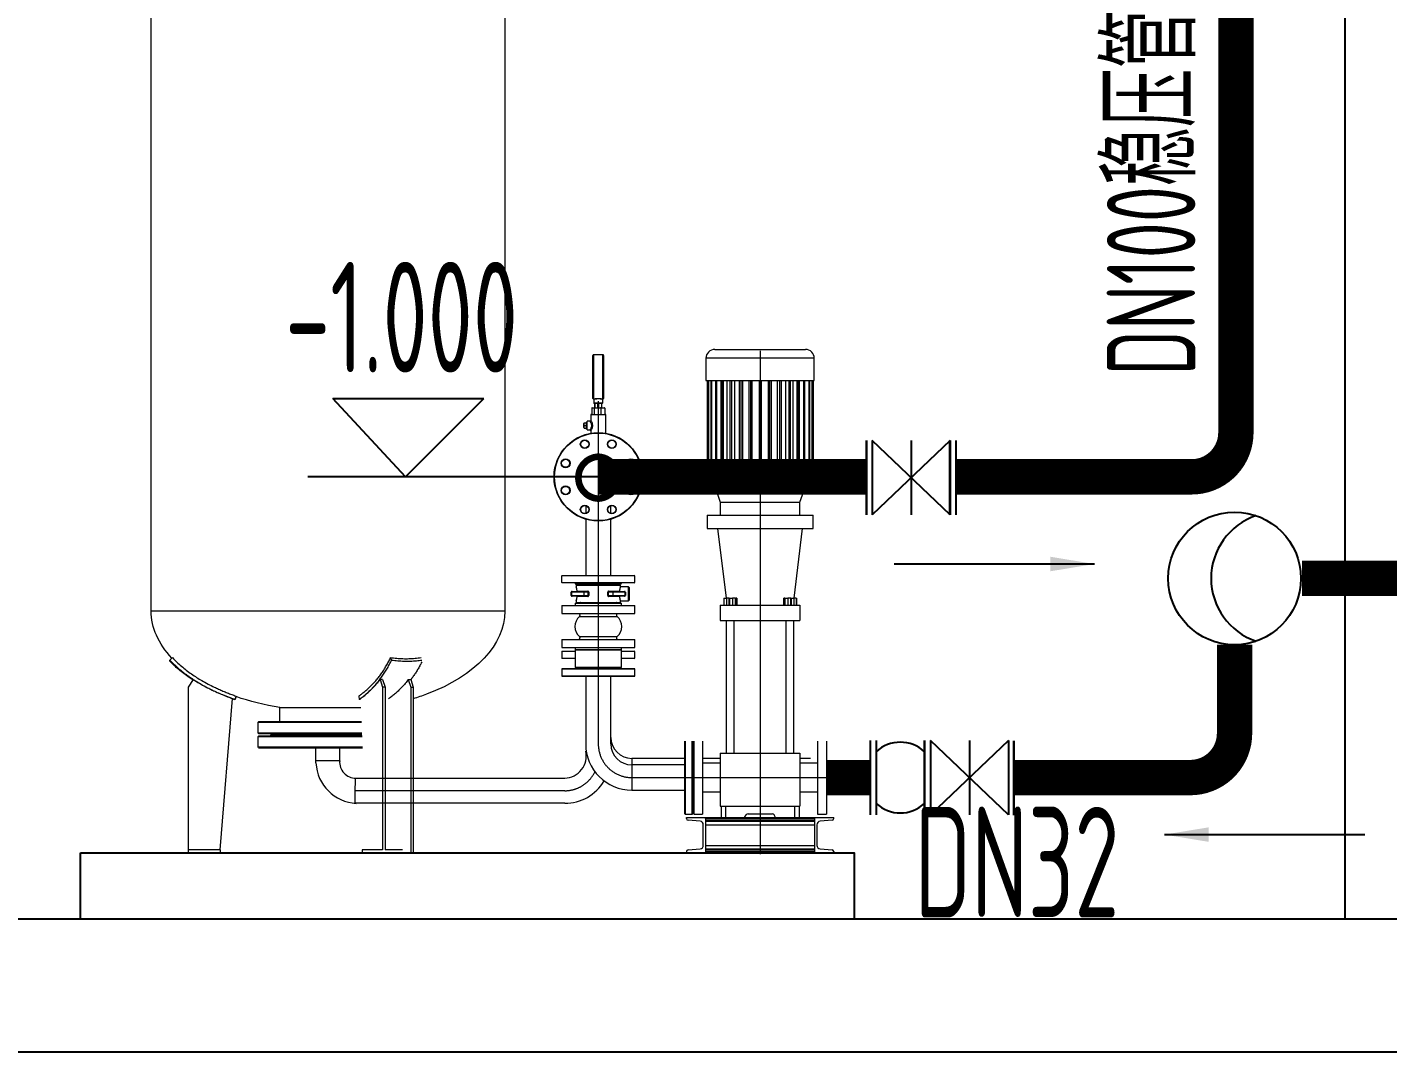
# Model space of a CAD drawing. Extents: x 84552 to 1115094, y -331058 to 102248.
# Drawn here: x 223346 to 226423, y 60141 to 62457 of the extents above; entities that cross this region are included whole.
import ezdxf

# ---------------------------------------------------------------- set-up
doc = ezdxf.new("R2010")
doc.units = 0
doc.header["$LTSCALE"] = 1000
doc.header["$MEASUREMENT"] = 0
doc.linetypes.add('AM_ISO08W050', pattern=[18, 12, -1.5, 3, -1.5])
for name, color, linetype, lineweight in [('AM_7', 4, 'AM_ISO08W050', 18), ('泡沫系统', 4, 'Continuous', 80), ('给水管', 3, 'Continuous', 100)]:
    doc.layers.add(name, color=color, linetype=linetype, lineweight=lineweight)
doc.layers.add('测绘处中心区路网', color=7, linetype='Continuous')
doc.layers.add('消防喷淋', color=1, linetype='Continuous')
doc.styles.add('AHD', font='sceie.shx', dxfattribs={"width": 0.7, "bigfont": 'sceic.shx'})
doc.styles.add('sceie', font='sceie.shx', dxfattribs={"width": 0.7, "bigfont": 'sceic.shx'})
doc.styles.get("Standard").update_dxf_attribs({"font": 'gbenor.shx', "bigfont": 'gbcbig.shx'})
doc.dimstyles.get("Standard").update_dxf_attribs({"dimscale": 100, "dimtxt": 3.5, "dimasz": 1, "dimexe": 2.5, "dimexo": 3, "dimgap": 1.5, "dimtad": 1, "dimdec": 0, "dimzin": 0, "dimdsep": 46, "dimtxsty": 'Standard', "dimblk": 'ARCHTICK', "dimcen": 0.09, "dimadec": 0, "dimazin": 0, "dimtfac": 1, "dimtdec": 0, "dimtix": 1, "dimtmove": 2, "dimatfit": 3, "dimfxl": 0, "dimtolj": 1, "dimtzin": 0, "dimarcsym": 0})

# ---------------------------------------------------------------- blocks, each defined once
blk = doc.blocks.new('_ArchTick')
at = {"color": 0, "linetype": 'ByBlock', "const_width": 0.4}
blk.add_lwpolyline([(-0.5, -0.5), (0.5, 0.5)], dxfattribs=at)

msp = doc.modelspace()

# ---------------------------------------------------------------- linework, layer by layer
for p, q in [((226326.8, 60440.6), (226326.8, 66090.6)), ((224642.5, 61440.6), (223980.9, 61440.6)), ((226526.8, 60440.6), (218926.8, 60440.6))]:
    msp.add_line(p, q)
at = {"color": 7, "linetype": 'Continuous', "lineweight": 15}
for p, q in [((223626.8, 61137), (223626.8, 62531)), ((224426.8, 62531), (224426.8, 61137)), ((224901.4, 61728.6), (225106.4, 61728.6)), ((224625.9, 61666.6), (224625.9, 61715.1)), ((224648.4, 61716.6), (224627.4, 61716.6)), ((224649.9, 61715.1), (224649.9, 61666.6)), ((224881.4, 61708.6), (224881.4, 61658.6)), ((225126.4, 61658.6), (225126.4, 61708.6)), ((224625.9, 61618.1), (224625.9, 61666.6)), ((224649.9, 61666.6), (224649.9, 61618.1)), ((224881.4, 61658.6), (225126.4, 61658.6)), ((224884.2, 61658.6), (224884.2, 61418.6)), ((224886.1, 61658.6), (224886.1, 61418.6)), ((224886.9, 61658.6), (224886.9, 61418.6)), ((224892.5, 61658.6), (224892.5, 61418.6)), ((224894, 61658.6), (224894, 61418.6)), ((224903.2, 61658.6), (224903.2, 61418.6)), ((224905.5, 61658.6), (224905.5, 61418.6)), ((224915.2, 61658.6), (224915.2, 61418.6)), ((224917.8, 61658.6), (224917.8, 61418.6)), ((224920.6, 61658.6), (224920.6, 61418.6)), ((224928.9, 61658.6), (224928.9, 61418.6)), ((224935.7, 61658.6), (224935.7, 61418.6)), ((224939, 61658.6), (224939, 61418.6)), ((224945.6, 61658.6), (224945.6, 61418.6)), ((224956.2, 61658.6), (224956.2, 61418.6)), ((224959.9, 61658.6), (224959.9, 61418.6)), ((224964.4, 61658.6), (224964.4, 61418.6)), ((224978.6, 61658.6), (224978.6, 61418.6)), ((224982.5, 61658.6), (224982.5, 61418.6)), ((224984.8, 61658.6), (224984.8, 61418.6)), ((225001.9, 61658.6), (225001.9, 61418.6)), ((225005.9, 61658.6), (225005.9, 61418.6)), ((225023, 61418.6), (225023, 61658.6)), ((225025.3, 61658.6), (225025.3, 61418.6)), ((225029.2, 61658.6), (225029.2, 61418.6)), ((225043.4, 61418.6), (225043.4, 61658.6)), ((225047.9, 61658.6), (225047.9, 61418.6)), ((225051.5, 61658.6), (225051.5, 61418.6)), ((225062.2, 61418.6), (225062.2, 61658.6)), ((225068.7, 61658.6), (225068.7, 61418.6)), ((225072.1, 61658.6), (225072.1, 61418.6)), ((225078.8, 61418.6), (225078.8, 61658.6)), ((225087.1, 61658.6), (225087.1, 61418.6)), ((225090, 61658.6), (225090, 61418.6)), ((225092.6, 61418.6), (225092.6, 61658.6)), ((225102.3, 61658.6), (225102.3, 61418.6)), ((225104.5, 61658.6), (225104.5, 61418.6)), ((225113.7, 61658.6), (225113.7, 61418.6)), ((225115.3, 61658.6), (225115.3, 61418.6)), ((225120.9, 61658.6), (225120.9, 61418.6)), ((225121.7, 61658.6), (225121.7, 61418.6)), ((225123.6, 61658.6), (225123.6, 61418.6)), ((224627.9, 61615.6), (224627.9, 61607.6)), ((224646.9, 61606.6), (224628.9, 61606.6)), ((224629.6, 61606.6), (224629.6, 61596.6)), ((224629.9, 61606.6), (224629.9, 61596.6)), ((224637.2, 61596.6), (224637.2, 61606.6)), ((224638.6, 61606.6), (224638.6, 61596.6)), ((224645.8, 61596.6), (224645.8, 61606.6)), ((224646.1, 61596.6), (224646.1, 61606.6)), ((224647.9, 61607.6), (224647.9, 61615.6)), ((224620.9, 61580.6), (224620.9, 61568.5)), ((224621.9, 61581.6), (224653.9, 61581.6)), ((224628.6, 61595.6), (224623, 61595.6)), ((224623, 61595.6), (224623, 61581.6)), ((224624.2, 61596.6), (224629.3, 61596.6)), ((224628.6, 61595.6), (224628.6, 61581.6)), ((224643.5, 61595.6), (224628.6, 61595.6)), ((224629.3, 61596.6), (224643, 61596.6)), ((224643, 61596.6), (224651.6, 61596.6)), ((224643.5, 61595.6), (224643.5, 61581.6)), ((224652.7, 61595.6), (224643.5, 61595.6)), ((224652.7, 61595.6), (224652.7, 61581.6)), ((224654.9, 61539.1), (224654.9, 61580.6)), ((224605.3, 61552.1), (224605.3, 61561.1)), ((224605.9, 61561.1), (224605.3, 61561.1)), ((224605.3, 61552.1), (224605.9, 61552.1)), ((224605.9, 61556.6), (224605.9, 61562.6)), ((224605.9, 61562.6), (224610.9, 61562.6)), ((224605.9, 61550.6), (224605.9, 61556.6)), ((224605.9, 61556.6), (224610.9, 61556.6)), ((224605.9, 61550.6), (224610.9, 61550.6)), ((224612.9, 61564.6), (224610.9, 61564.6)), ((224610.9, 61548.6), (224610.9, 61564.6)), ((224610.9, 61548.6), (224612.9, 61548.6)), ((224618.9, 61566.6), (224612.9, 61566.6)), ((224612.9, 61556.6), (224612.9, 61566.6)), ((224612.9, 61546.6), (224612.9, 61556.6)), ((224612.9, 61546.6), (224618.9, 61546.6)), ((224620.9, 61544.7), (224620.9, 61539.1)), ((224884.2, 61418.6), (224886.1, 61418.6)), ((224886.1, 61418.6), (224886.9, 61418.6)), ((224886.9, 61418.6), (224892.5, 61418.6)), ((224892.5, 61418.6), (224894, 61418.6)), ((224894, 61418.6), (224903.2, 61418.6)), ((224901.1, 61418.6), (224913.9, 61383.6)), ((224903.2, 61418.6), (224905.5, 61418.6)), ((224905.5, 61418.6), (224915.2, 61418.6)), ((224915.2, 61418.6), (224917.8, 61418.6)), ((224917.8, 61418.6), (224920.6, 61418.6)), ((224920.6, 61418.6), (224928.9, 61418.6)), ((224928.9, 61418.6), (224935.7, 61418.6)), ((224935.7, 61418.6), (224939, 61418.6)), ((224939, 61418.6), (224945.6, 61418.6)), ((224945.6, 61418.6), (224956.2, 61418.6)), ((224956.2, 61418.6), (224959.9, 61418.6)), ((224959.9, 61418.6), (224964.4, 61418.6)), ((224964.4, 61418.6), (224978.6, 61418.6)), ((224978.6, 61418.6), (224982.5, 61418.6)), ((224982.5, 61418.6), (224984.8, 61418.6)), ((224984.8, 61418.6), (225001.9, 61418.6)), ((225001.9, 61418.6), (225005.9, 61418.6)), ((225005.9, 61418.6), (225023, 61418.6)), ((225023, 61418.6), (225025.3, 61418.6)), ((225025.3, 61418.6), (225029.2, 61418.6)), ((225029.2, 61418.6), (225043.4, 61418.6)), ((225043.4, 61418.6), (225047.9, 61418.6)), ((225047.9, 61418.6), (225051.5, 61418.6)), ((225051.5, 61418.6), (225062.2, 61418.6)), ((225062.2, 61418.6), (225068.7, 61418.6)), ((225068.7, 61418.6), (225072.1, 61418.6)), ((225072.1, 61418.6), (225078.8, 61418.6)), ((225078.8, 61418.6), (225087.1, 61418.6)), ((225087.1, 61418.6), (225090, 61418.6)), ((225090, 61418.6), (225092.6, 61418.6)), ((225092.6, 61418.6), (225102.3, 61418.6)), ((225093.9, 61383.6), (225106.6, 61418.6)), ((225102.3, 61418.6), (225104.5, 61418.6)), ((225104.5, 61418.6), (225113.7, 61418.6)), ((225113.7, 61418.6), (225115.3, 61418.6)), ((225115.3, 61418.6), (225120.9, 61418.6)), ((225120.9, 61418.6), (225121.7, 61418.6)), ((225121.7, 61418.6), (225123.6, 61418.6)), ((224913.9, 61383.6), (224913.9, 61353.6)), ((224913.9, 61383.6), (225093.9, 61383.6)), ((225093.9, 61353.6), (225093.9, 61383.6)), ((224609.4, 61375.4), (224609.4, 61357.9)), ((224666.4, 61357.9), (224666.4, 61375.4)), ((224883.9, 61353.6), (224883.9, 61323.6)), ((224883.9, 61353.6), (225123.9, 61353.6)), ((225123.9, 61323.6), (225123.9, 61353.6)), ((224609.4, 61344.7), (224609.4, 61217.6)), ((224666.4, 61217.6), (224666.4, 61344.7)), ((224883.9, 61323.6), (225123.9, 61323.6)), ((224907.6, 61323.6), (224926.9, 61166.6)), ((225080.9, 61166.6), (225100.1, 61323.6)), ((224555.4, 61216.6), (224556.4, 61217.6)), ((224637.9, 61216.6), (224555.4, 61216.6)), ((224555.4, 61201.6), (224555.4, 61216.6)), ((224555.4, 61201.6), (224637.9, 61201.6)), ((224556.4, 61200.6), (224555.4, 61201.6)), ((224556.4, 61217.6), (224637.9, 61217.6)), ((224637.9, 61200.6), (224556.4, 61200.6)), ((224584.9, 61200.6), (224585.9, 61199.6)), ((224585.9, 61199.6), (224585.9, 61198.6)), ((224637.9, 61199.6), (224585.9, 61199.6)), ((224637.9, 61217.6), (224719.4, 61217.6)), ((224720.4, 61216.6), (224637.9, 61216.6)), ((224637.9, 61201.6), (224720.4, 61201.6)), ((224719.4, 61200.6), (224637.9, 61200.6)), ((224689.9, 61199.6), (224637.9, 61199.6)), ((224689.9, 61199.6), (224690.9, 61200.6)), ((224689.9, 61198.6), (224689.9, 61199.6)), ((224720.4, 61216.6), (224719.4, 61217.6)), ((224719.4, 61200.6), (224720.4, 61201.6)), ((224720.4, 61201.6), (224720.4, 61216.6)), ((224576.7, 61172.3), (224576.7, 61179.9)), ((224605, 61180.1), (224577.7, 61180.1)), ((224577.7, 61180.1), (224577.7, 61172.1)), ((224577.7, 61172.1), (224605, 61172.1)), ((224578.7, 61181.7), (224578.7, 61181.1)), ((224578.7, 61181.7), (224590.1, 61181.7)), ((224578.7, 61181.1), (224604.3, 61181.1)), ((224604.3, 61171.1), (224578.7, 61171.1)), ((224578.7, 61171.1), (224578.7, 61170.5)), ((224590.1, 61170.5), (224578.7, 61170.5)), ((224585.9, 61198.6), (224586.9, 61197.6)), ((224585.9, 61198.6), (224637.9, 61198.6)), ((224637.9, 61197.6), (224586.9, 61197.6)), ((224587.9, 61194.6), (224587.9, 61192.1)), ((224588.9, 61195.6), (224686.9, 61195.6)), ((224590.1, 61182.1), (224614.5, 61182.1)), ((224590.1, 61181.7), (224590.1, 61182.1)), ((224590.1, 61170.1), (224590.1, 61170.5)), ((224614.5, 61170.1), (224590.1, 61170.1)), ((224597.9, 61197.6), (224597.9, 61196.6)), ((224604.3, 61181.1), (224614, 61181.1)), ((224614, 61171.1), (224604.3, 61171.1)), ((224605, 61180.1), (224605, 61172.1)), ((224615.2, 61180.1), (224605, 61180.1)), ((224605, 61172.1), (224615.2, 61172.1)), ((224615.2, 61172.1), (224615.2, 61180.1)), ((224616.3, 61180.1), (224615.2, 61180.1)), ((224615.2, 61172.1), (224616.3, 61172.1)), ((224616.3, 61180.1), (224616.3, 61172.1)), ((224637.9, 61198.6), (224689.9, 61198.6)), ((224688.9, 61197.6), (224637.9, 61197.6)), ((224659.4, 61172.1), (224659.4, 61180.1)), ((224659.4, 61180.1), (224660.6, 61180.1)), ((224660.6, 61172.1), (224659.4, 61172.1)), ((224670.8, 61180.1), (224660.6, 61180.1)), ((224660.6, 61180.1), (224660.6, 61172.1)), ((224660.6, 61172.1), (224670.8, 61172.1)), ((224661.3, 61182.1), (224685.6, 61182.1)), ((224685.6, 61170.1), (224661.3, 61170.1)), ((224661.7, 61181.1), (224671.5, 61181.1)), ((224671.5, 61171.1), (224661.7, 61171.1)), ((224698.1, 61180.1), (224670.8, 61180.1)), ((224670.8, 61180.1), (224670.8, 61172.1)), ((224670.8, 61172.1), (224698.1, 61172.1)), ((224671.5, 61181.1), (224697.1, 61181.1)), ((224697.1, 61171.1), (224671.5, 61171.1)), ((224677.9, 61196.6), (224677.9, 61197.6)), ((224685.6, 61182.1), (224685.7, 61181.7)), ((224685.7, 61170.5), (224685.6, 61170.1)), ((224685.7, 61181.7), (224697.1, 61181.7)), ((224697.1, 61170.5), (224685.7, 61170.5)), ((224687.9, 61192.1), (224687.9, 61194.6)), ((224705.9, 61192.1), (224687.9, 61192.1)), ((224688.9, 61197.6), (224689.9, 61198.6)), ((224697.1, 61181.7), (224697.1, 61181.1)), ((224697.1, 61171.1), (224697.1, 61170.5)), ((224698.1, 61180.1), (224698.1, 61172.1)), ((224699.1, 61179.9), (224699.1, 61172.3)), ((224707.9, 61190.1), (224707.9, 61162.1)), ((224555.4, 61149.6), (224555.4, 61131.6)), ((224555.4, 61149.6), (224720.4, 61149.6)), ((224585.4, 61154.6), (224585.4, 61149.6)), ((224585.4, 61154.6), (224690.4, 61154.6)), ((224587.9, 61160.1), (224587.9, 61156.6)), ((224587.9, 61156.6), (224687.9, 61156.6)), ((224597.9, 61155.6), (224597.9, 61154.6)), ((224677.9, 61154.6), (224677.9, 61155.6)), ((224687.9, 61156.6), (224687.9, 61160.1)), ((224687.9, 61160.1), (224705.9, 61160.1)), ((224690.4, 61149.6), (224690.4, 61154.6)), ((224720.4, 61131.6), (224720.4, 61149.6)), ((224913.9, 61150.6), (224913.9, 61115.6)), ((224913.9, 61150.6), (225093.9, 61150.6)), ((224921.7, 61166.6), (224921.7, 61150.6)), ((224922.1, 61166.6), (224921.7, 61166.6)), ((224922.1, 61166.6), (224922.1, 61150.6)), ((224922.1, 61166.6), (224928, 61166.6)), ((224928, 61166.6), (224928, 61150.6)), ((224933.5, 61166.6), (224928, 61166.6)), ((224933.5, 61166.6), (224933.5, 61150.6)), ((224934.1, 61166.6), (224933.5, 61166.6)), ((224934.1, 61150.6), (224934.1, 61166.6)), ((224934.1, 61166.6), (224934.6, 61166.6)), ((224934.6, 61166.6), (224934.6, 61150.6)), ((224934.6, 61166.6), (224941.3, 61166.6)), ((224941.3, 61166.6), (224941.3, 61150.6)), ((224948.2, 61166.6), (224941.3, 61166.6)), ((224948.2, 61166.6), (224948.2, 61150.6)), ((224948.3, 61166.6), (224948.2, 61166.6)), ((224948.3, 61150.6), (224948.3, 61166.6)), ((224948.3, 61166.6), (224948.9, 61166.6)), ((224948.9, 61166.6), (224948.9, 61150.6)), ((224948.9, 61166.6), (224949.7, 61166.6)), ((224949.7, 61166.6), (224949.7, 61150.6)), ((224951.1, 61166.6), (224949.7, 61166.6)), ((224951.1, 61166.6), (224951.1, 61150.6)), ((225056.7, 61166.6), (225056.7, 61150.6)), ((225056.7, 61166.6), (225058, 61166.6)), ((225058, 61166.6), (225058, 61150.6)), ((225058.8, 61166.6), (225058, 61166.6)), ((225058.8, 61166.6), (225058.8, 61150.6)), ((225059.5, 61166.6), (225058.8, 61166.6)), ((225059.5, 61150.6), (225059.5, 61166.6)), ((225059.5, 61166.6), (225059.6, 61166.6)), ((225059.6, 61166.6), (225059.6, 61150.6)), ((225059.6, 61166.6), (225066.5, 61166.6)), ((225066.5, 61166.6), (225066.5, 61150.6)), ((225073.1, 61166.6), (225066.5, 61166.6)), ((225073.1, 61166.6), (225073.1, 61150.6)), ((225073.7, 61166.6), (225073.1, 61166.6)), ((225073.7, 61150.6), (225073.7, 61166.6)), ((225073.7, 61166.6), (225074.3, 61166.6)), ((225074.3, 61166.6), (225074.3, 61150.6)), ((225074.3, 61166.6), (225079.8, 61166.6)), ((225079.8, 61166.6), (225079.8, 61150.6)), ((225085.7, 61166.6), (225079.8, 61166.6)), ((225085.7, 61166.6), (225085.7, 61150.6)), ((225085.7, 61166.6), (225086.1, 61166.6)), ((225086.1, 61166.6), (225086.1, 61150.6)), ((225093.9, 61150.6), (225093.9, 61115.6)), ((224555.4, 61131.6), (224720.4, 61131.6)), ((224913.9, 61115.6), (225093.9, 61115.6)), ((224927.4, 61115.6), (224927.4, 60815.6)), ((224945.4, 60815.6), (224945.4, 61115.6)), ((225062.4, 61115.6), (225062.4, 60815.6)), ((225080.4, 60815.6), (225080.4, 61115.6)), ((224555.4, 61072.6), (224555.4, 61054.6)), ((224555.4, 61072.6), (224720.4, 61072.6)), ((224555.4, 61054.6), (224720.4, 61054.6)), ((224556.4, 61046.6), (224555.4, 61045.6)), ((224555.4, 61045.6), (224555.4, 61030.6)), ((224585.4, 61045.6), (224555.4, 61045.6)), ((224556.4, 61046.6), (224585.4, 61046.6)), ((224585.4, 61047.1), (224584.9, 61046.6)), ((224585.4, 61054.6), (224585.4, 61049.6)), ((224585.4, 61049.6), (224585.4, 61009.6)), ((224585.4, 61049.6), (224690.4, 61049.6)), ((224637.9, 61049.6), (224585.4, 61049.6)), ((224690.4, 61049.6), (224637.9, 61049.6)), ((224690.4, 61049.6), (224690.4, 61054.6)), ((224690.4, 61009.6), (224690.4, 61049.6)), ((224690.9, 61046.6), (224690.4, 61047.1)), ((224690.4, 61046.6), (224719.4, 61046.6)), ((224720.4, 61045.6), (224690.4, 61045.6)), ((224720.4, 61045.6), (224719.4, 61046.6)), ((224720.4, 61054.6), (224720.4, 61072.6)), ((224720.4, 61030.6), (224720.4, 61045.6)), ((223674.8, 61031.9), (223669, 61026.4)), ((224168.2, 61031.9), (224170.5, 61026.4)), ((224555.4, 61030.6), (224556.4, 61029.6)), ((224555.4, 61030.6), (224585.4, 61030.6)), ((224585.4, 61029.6), (224556.4, 61029.6)), ((224690.4, 61030.6), (224720.4, 61030.6)), ((224719.4, 61029.6), (224690.4, 61029.6)), ((224719.4, 61029.6), (224720.4, 61030.6)), ((224555.4, 61006.1), (224555.4, 60990.1)), ((224719.9, 61006.6), (224555.9, 61006.6)), ((224719.9, 60989.6), (224555.9, 60989.6)), ((224637.9, 61009.6), (224585.4, 61009.6)), ((224586.9, 61009.1), (224586.9, 61007.1)), ((224609.4, 60989.6), (224609.4, 60836.6)), ((224690.4, 61009.6), (224637.9, 61009.6)), ((224666.4, 60836.6), (224666.4, 60989.6)), ((224688.9, 61007.1), (224688.9, 61009.1)), ((224720.4, 60990.1), (224720.4, 61006.1)), ((223722.1, 60982.4), (223710.8, 60965)), ((223710.8, 60965), (223710.8, 60597)), ((224150.1, 60982.1), (224144.5, 60982.4)), ((224144.5, 60982.4), (224150.2, 60965)), ((224150.1, 60982.1), (224155.7, 60965)), ((224155.7, 60965), (224150.2, 60965)), ((224150.2, 60965), (224150.2, 60597)), ((224155.7, 60965), (224155.7, 60597)), ((224208.3, 60982.1), (224213.8, 60982.4)), ((224208.3, 60982.1), (224213.9, 60965)), ((224213.8, 60982.4), (224219.4, 60965)), ((224213.9, 60965), (224219.4, 60965)), ((224213.9, 60965), (224213.9, 60752.6)), ((224219.4, 60965), (224219.4, 60752.6)), ((223782.8, 60597), (223810.9, 60939.2)), ((223818.8, 60944.9), (223816.2, 60937.4)), ((223818.8, 60943.6), (223816.2, 60936.1)), ((224096.2, 60944.9), (224097, 60937.4)), ((224100.2, 60937.2), (224097, 60937.4)), ((223917.6, 60886.6), (223917.6, 60919.2)), ((223917.6, 60919.2), (224026.8, 60919.2)), ((224026.8, 60919.2), (224100.9, 60919.2)), ((223868.8, 60885.8), (223869.6, 60886.6)), ((223868.8, 60861), (223868.8, 60885.8)), ((223868.8, 60885.8), (224102.3, 60885.8)), ((223869.6, 60860.2), (223868.8, 60861)), ((224103.3, 60861), (223868.8, 60861)), ((224102.3, 60886.6), (223869.6, 60886.6)), ((223868.8, 60853.8), (223869.6, 60854.6)), ((223868.8, 60829), (223868.8, 60853.8)), ((223868.8, 60853.8), (224026.8, 60853.8)), ((223869.6, 60860.2), (224103.3, 60860.2)), ((224004, 60854.6), (223869.6, 60854.6)), ((223896.8, 60859.4), (223896.8, 60860.2)), ((223897.6, 60858.6), (223896.8, 60859.4)), ((224103.4, 60859.4), (223896.8, 60859.4)), ((223896.8, 60855.4), (223897.6, 60856.2)), ((223896.8, 60854.6), (223896.8, 60855.4)), ((223896.8, 60855.4), (224026.8, 60855.4)), ((223897.6, 60858.6), (224103.4, 60858.6)), ((224026.8, 60856.2), (223897.6, 60856.2)), ((224103.5, 60856.2), (224026.8, 60856.2)), ((224026.8, 60855.4), (224103.5, 60855.4)), ((224103.6, 60854.6), (224026.8, 60854.6)), ((224026.8, 60853.8), (224103.6, 60853.8)), ((224833.9, 60678.6), (224833.9, 60842.6)), ((224850.9, 60842.6), (224850.9, 60678.6)), ((224853.9, 60843.1), (224853.9, 60678.1)), ((224873.9, 60843.1), (224873.9, 60678.1)), ((225133.9, 60843.1), (225133.9, 60678.1)), ((225153.9, 60843.1), (225153.9, 60678.1)), ((223869.6, 60828.2), (223868.8, 60829)), ((224026.8, 60829), (223868.8, 60829)), ((223869.6, 60828.2), (224026.8, 60828.2)), ((223999.4, 60793.6), (223999.4, 60828.2)), ((224104.6, 60829), (224026.8, 60829)), ((224026.8, 60828.2), (224104.7, 60828.2)), ((224053, 60828.2), (224053, 60793.2)), ((224833.9, 60804.1), (224713.9, 60804.1)), ((224853.4, 60811.6), (224851.4, 60811.6)), ((224913.9, 60804.1), (224873.9, 60804.1)), ((224913.9, 60815.6), (224913.9, 60695.6)), ((224913.9, 60815.6), (225093.9, 60815.6)), ((225093.9, 60815.6), (225093.9, 60695.6)), ((225118.1, 60804.1), (225093.9, 60804.1)), ((224833.4, 60789.1), (224713.9, 60789.1)), ((224913.9, 60793.1), (224873.9, 60793.1)), ((225133.9, 60793.1), (225093.9, 60793.1)), ((224089.6, 60759.4), (224561.9, 60759.4)), ((224213.9, 60752.6), (224213.9, 60590.6)), ((224219.4, 60752.6), (224219.4, 60590.6)), ((224713.9, 60732.1), (224833.4, 60732.1)), ((224851.4, 60709.6), (224853.4, 60709.6)), ((224873.9, 60728.1), (224913.9, 60728.1)), ((225093.9, 60728.1), (225133.9, 60728.1)), ((224561.9, 60702.4), (224088.3, 60702.4)), ((224834.4, 60678.1), (224850.4, 60678.1)), ((224853.9, 60678.1), (224873.9, 60678.1)), ((224913.9, 60695.6), (224915.9, 60695.6)), ((224915.9, 60695.6), (224915.9, 60670.6)), ((224915.9, 60695.6), (224925.9, 60695.6)), ((224925.9, 60695.6), (224925.9, 60670.6)), ((224925.9, 60695.6), (225081.9, 60695.6)), ((224968.9, 60670.6), (224972.4, 60676.2)), ((224976.7, 60678.6), (225031.1, 60678.6)), ((225038.9, 60670.6), (225035.4, 60676.2)), ((225081.9, 60695.6), (225081.9, 60670.6)), ((225081.9, 60695.6), (225091.9, 60695.6)), ((225091.9, 60695.6), (225091.9, 60670.6)), ((225091.9, 60695.6), (225093.9, 60695.6)), ((225133.9, 60678.1), (225153.9, 60678.1)), ((224837.4, 60668.1), (224837.4, 60670.6)), ((224837.4, 60670.6), (224880.4, 60670.6)), ((224868.1, 60661.8), (224841, 60664.1)), ((224875.4, 60607.4), (224875.4, 60653.8)), ((224880.4, 60670.6), (224880.4, 60590.6)), ((224880.4, 60668.1), (224880.4, 60670.6)), ((224880.4, 60670.6), (225127.4, 60670.6)), ((224880.4, 60668.1), (225127.4, 60668.1)), ((224880.4, 60664.1), (225127.4, 60664.1)), ((224880.4, 60661.8), (225127.4, 60661.8)), ((224880.4, 60653.8), (225127.4, 60653.8)), ((225127.4, 60590.6), (225127.4, 60670.6)), ((225127.4, 60670.6), (225170.4, 60670.6)), ((225132.4, 60653.8), (225132.4, 60607.4)), ((225166.7, 60664.1), (225139.7, 60661.8)), ((225170.4, 60668.1), (225170.4, 60670.6)), ((223782.8, 60597), (223710.8, 60597)), ((223710.8, 60597), (223710.8, 60590.6)), ((223782.8, 60597), (223782.8, 60590.6)), ((224103.8, 60597), (224103.8, 60590.6)), ((224139.8, 60597), (224103.8, 60597)), ((224150.2, 60597), (224139.8, 60597)), ((224194.8, 60597), (224155.7, 60597)), ((224837.4, 60593.1), (224837.4, 60590.6)), ((225170.4, 60590.6), (224837.4, 60590.6)), ((224841, 60597.1), (224868.1, 60599.4)), ((224880.4, 60607.4), (225127.4, 60607.4)), ((224880.4, 60599.4), (225127.4, 60599.4)), ((224880.4, 60597.1), (225127.4, 60597.1)), ((224880.4, 60593.1), (225127.4, 60593.1)), ((225139.7, 60599.4), (225166.7, 60597.1)), ((225170.4, 60593.1), (225170.4, 60590.6))]:
    msp.add_line(p, q, dxfattribs=at)
at = {"color": 8, "linetype": 'Continuous', "lineweight": 15}
for p, q in [((224627.4, 61716.6), (224627.4, 61616.7)), ((224648.4, 61616.7), (224648.4, 61716.6)), ((225126.4, 61708.6), (224881.4, 61708.6)), ((224627.9, 61607.6), (224647.9, 61607.6)), ((224648.4, 61616.7), (224648.7, 61616.6)), ((224654.9, 61580.6), (224620.9, 61580.6)), ((224687.9, 61194.6), (224587.9, 61194.6)), ((224597.9, 61196.6), (224677.9, 61196.6)), ((224705.9, 61160.1), (224705.9, 61192.1)), ((224677.9, 61155.6), (224597.9, 61155.6)), ((224426.8, 61137), (223626.8, 61137)), ((224595.3, 61124.8), (224680.5, 61124.8)), ((224595.3, 61079.4), (224680.5, 61079.4)), ((224720.4, 61006.1), (224555.4, 61006.1)), ((224555.4, 60990.1), (224720.4, 60990.1)), ((224688.9, 61009.1), (224586.9, 61009.1)), ((224586.9, 61007.1), (224688.9, 61007.1)), ((224666.4, 60989.1), (224609.4, 60989.1)), ((224834.4, 60843.1), (224834.4, 60678.1)), ((224850.4, 60678.1), (224850.4, 60843.1)), ((223999.4, 60799.4), (224053, 60799.4)), ((224713.9, 60804.1), (224713.9, 60789.1)), ((224851.4, 60811.6), (224851.4, 60709.6)), ((224853.4, 60709.6), (224853.4, 60811.6)), ((224713.9, 60789.1), (224713.9, 60732.1)), ((224833.4, 60732.1), (224833.4, 60789.1)), ((224088.3, 60725.2), (224088.5, 60759.4)), ((224088.3, 60702.4), (224088.3, 60725.2))]:
    msp.add_line(p, q, dxfattribs=at)
at = {"ltscale": 200}
for p, q in [((224037.4, 61617.7), (224379.3, 61617.7)), ((224202.2, 61440.6), (224037.4, 61617.7)), ((224202.2, 61440.6), (224379.3, 61617.7))]:
    msp.add_line(p, q, dxfattribs=at)
at = {"lineweight": -3}
for p, q in [((225244.2, 61522.8), (225244.2, 61354.8)), ((225244.2, 61354.8), (225244.2, 61522.8)), ((225257.3, 61522.8), (225257.3, 61354.8)), ((225345.5, 61522.8), (225345.5, 61354.8)), ((225433.1, 61522.8), (225433.1, 61354.8)), ((225433.1, 61354.8), (225433.1, 61522.8)), ((225433.7, 61522.8), (225433.7, 61354.8)), ((225446.2, 61522.8), (225446.2, 61354.8)), ((225446.2, 61522.8), (225446.2, 61354.8)), ((225253.1, 60844.6), (225253.1, 60676.6)), ((225266.2, 60844.6), (225266.2, 60676.6)), ((225375.8, 60844.6), (225375.8, 60676.6)), ((225375.8, 60676.6), (225375.8, 60844.6)), ((225389, 60844.6), (225389, 60676.6)), ((225477.2, 60844.6), (225477.2, 60676.6)), ((225565.4, 60844.6), (225565.4, 60676.6)), ((225577.9, 60843.6), (225577.9, 60675.6)), ((225577.9, 60675.6), (225577.9, 60843.6))]:
    msp.add_line(p, q, dxfattribs=at)
at = {"color": 0, "lineweight": -3}
for p, q in [((225433.7, 61522.8), (225257.3, 61354.8)), ((225433.7, 61354.8), (225257.3, 61522.8)), ((225565.4, 60844.6), (225389, 60676.6)), ((225565.4, 60676.6), (225389, 60844.6))]:
    msp.add_line(p, q, dxfattribs=at)
msp.add_lwpolyline([(218626.8, 62440.6), (218626.8, 60140.6), (226826.8, 60140.6), (226826.8, 62440.6)])
at = {"color": 7, "linetype": 'Continuous', "lineweight": 15, "flags": 128}
for points in [[(224614.5, 61182.1), (224614.5, 61181.9), (224614.5, 61181.7), (224614.4, 61181.5), (224614.4, 61181.4), (224614.3, 61181.3), (224614.2, 61181.2), (224614.1, 61181.1), (224614, 61181.1)], [(224614, 61171.1), (224614.1, 61171.1), (224614.2, 61171), (224614.3, 61170.9), (224614.4, 61170.8), (224614.4, 61170.7), (224614.5, 61170.5), (224614.5, 61170.3), (224614.5, 61170.1)], [(224661.3, 61182.1), (224661.3, 61181.9), (224661.3, 61181.7), (224661.4, 61181.5), (224661.4, 61181.4), (224661.5, 61181.3), (224661.6, 61181.2), (224661.7, 61181.1), (224661.7, 61181.1)], [(224661.7, 61171.1), (224661.7, 61171.1), (224661.6, 61171), (224661.5, 61170.9), (224661.4, 61170.8), (224661.4, 61170.7), (224661.3, 61170.5), (224661.3, 61170.3), (224661.3, 61170.1)]]:
    msp.add_lwpolyline(points, dxfattribs=at)
msp.add_lwpolyline([(223466.8, 60590.6), (225216.8, 60590.6), (225216.8, 60440.6), (223466.8, 60440.6)], close=True)
at = {"color": 7, "linetype": 'Continuous', "lineweight": 15}
for centre, radius in [((224637.9, 61440.6), 100), ((224637.9, 61440.6), 99), ((224607.3, 61514.5), 10), ((224607.3, 61514.5), 9), ((224668.5, 61514.5), 10), ((224668.5, 61514.5), 9), ((224564, 61471.2), 10), ((224564, 61471.2), 9), ((224711.8, 61471.2), 10), ((224711.8, 61471.2), 9), ((224564, 61410), 10), ((224564, 61410), 9), ((224711.8, 61410), 10), ((224711.8, 61410), 9), ((224607.3, 61366.7), 10), ((224607.3, 61366.7), 9), ((224668.5, 61366.7), 10), ((224668.5, 61366.7), 9)]:
    msp.add_circle(centre, radius, dxfattribs=at)
msp.add_circle((226076.8, 61211), 150)
for centre, radius, start, end in [((224901.4, 61708.6), 20, 90, 180), ((225106.4, 61708.6), 20, 0, 90), ((224627.4, 61715.1), 1.5, 90, 180), ((224648.4, 61715.1), 1.5, 0, 90), ((224627.4, 61618.1), 1.5, 180, 259.2873), ((224627.3, 61615.7), 0.999, 0.0299, 87.4273), ((224628.9, 61607.6), 1, 180, 270), ((224646.9, 61607.6), 1, 270, 0), ((224648.4, 61615.7), 0.999, 92.5746, 179.97), ((224648.4, 61618.1), 1.5, 280.713, 0), ((224621.9, 61580.6), 1, 90, 180), ((224653.9, 61580.6), 1, 0, 90), ((224576.9, 61181.1), 1.26, 259.2093, 307.2708), ((224576.9, 61171.1), 1.26, 52.7315, 100.7884), ((224578.7, 61180.1), 1, 90, 180), ((224578.7, 61172.1), 1, 180, 270), ((224588.9, 61194.6), 1, 90, 180), ((224596.9, 61196.6), 1, 270, 0), ((224604.1, 61180.2), 0.893, 351.9545, 78.5743), ((224604.1, 61172), 0.893, 281.4238, 8.0473), ((224671.7, 61180.2), 0.893, 101.4234, 188.0478), ((224671.7, 61172), 0.893, 171.9504, 258.5784), ((224678.9, 61196.6), 1, 180, 270), ((224686.9, 61194.6), 1, 0, 90), ((224697.1, 61180.1), 1, 0, 90), ((224697.1, 61172.1), 1, 270, 0), ((224698.8, 61181.1), 1.26, 232.7278, 280.7922), ((224698.8, 61171.1), 1.26, 79.2101, 127.27), ((224705.9, 61190.1), 2, 0, 90), ((224596.9, 61155.6), 1, 0, 90), ((224678.9, 61155.6), 1, 90, 180), ((224705.9, 61162.1), 2, 270, 0), ((224614.9, 61102.1), 30, 130.787, 229.213), ((224592.7, 61127.8), 4, 310.787, 69.9319), ((224683.1, 61127.8), 4, 110.0681, 229.213), ((224660.9, 61102.1), 30, 310.787, 49.213), ((224592.7, 61076.4), 4, 290.0681, 49.213), ((224683.1, 61076.4), 4, 130.787, 249.9319), ((224555.9, 61006.1), 0.5, 90, 180), ((224555.9, 60990.1), 0.5, 180, 270), ((224586.4, 61007.1), 0.5, 270, 0), ((224587.4, 61009.1), 0.5, 90, 180), ((224608.9, 60989.1), 0.5, 0, 90), ((224666.9, 60989.1), 0.5, 90, 180), ((224688.4, 61009.1), 0.5, 0, 90), ((224689.4, 61007.1), 0.5, 180, 270), ((224719.9, 61006.1), 0.5, 0, 90), ((224719.9, 60990.1), 0.5, 270, 0), ((224713.9, 60836.6), 104.5, 180, 270), ((224713.9, 60851.6), 47.5, 180, 270), ((224713.9, 60836.6), 47.5, 180, 270), ((224561, 60809.1), 49.7, 271.0438, 13.076), ((224851.4, 60812.1), 0.5, 180, 270), ((224853.4, 60811.1), 0.5, 0, 90), ((224095.6, 60798.5), 96.3, 182.9018, 267.0982), ((224089.5, 60795.9), 36.5, 175.812, 270.2191), ((224833.4, 60789.6), 0.5, 270, 0), ((224561.9, 60806.9), 104.5, 270, 328.8875), ((224833.4, 60731.6), 0.5, 0, 90), ((224851.4, 60709.1), 0.5, 90, 180), ((224853.4, 60710.1), 0.5, 270, 0), ((224834.4, 60678.6), 0.5, 180, 270), ((224850.4, 60678.6), 0.5, 270, 0), ((224976.7, 60673.6), 5, 90, 147.9946), ((225031.1, 60673.6), 5, 32.0054, 90), ((224841.4, 60668.1), 4, 180, 265.1116), ((224867.4, 60653.8), 8, 0, 85.1116), ((225140.4, 60653.8), 8, 94.8884, 180), ((225166.4, 60668.1), 4, 274.8884, 0), ((224841.4, 60593.1), 4, 94.8884, 180), ((224867.4, 60607.4), 8, 274.8884, 0), ((225140.4, 60607.4), 8, 180, 265.1116), ((225166.4, 60593.1), 4, 0, 85.1116)]:
    msp.add_arc(centre, radius, start, end, dxfattribs=at)
msp.add_arc((226173.8, 61211), 150, 108.855, 251.145)
at = {"ltscale": 200}
for start, end in [(46.71, 133.29), (226.71, 313.29)]:
    msp.add_arc((225321, 60760.6), 80, start, end, dxfattribs=at)
at = {"color": 7, "linetype": 'Continuous', "lineweight": 15}
for centre, major_axis, ratio, start_param, end_param in [((224624.2, 61595.6), (-1.14, 0), 0.874866, -1.570796, 0), ((224629.3, 61595.6), (0, 1), 0.713317, 0, 1.570796), ((224643, 61595.6), (0, 1), 0.429716, -1.570796, 0), ((224651.6, 61595.6), (1.14, 0), 0.874866, 0, 1.570796)]:
    msp.add_ellipse(centre, major_axis=major_axis, ratio=ratio, start_param=start_param, end_param=end_param, dxfattribs=at)
at = {"color": 7, "linetype": 'Continuous', "lineweight": 15, "extrusion": (3.63798e-15, -1.56945e-43, -1)}
msp.add_ellipse((224026.8, 61137), major_axis=(400, 0), ratio=0.566, start_param=2.653127, end_param=3.141593, dxfattribs=at)
at = {"color": 7, "linetype": 'Continuous', "lineweight": 15, "extrusion": (3.63798e-15, -5.38099e-43, -1)}
msp.add_ellipse((224026.8, 61137), major_axis=(-400, 0), ratio=0.566, start_param=3.141593, end_param=4.12162, dxfattribs=at)
at = {"color": 7, "linetype": 'Continuous', "lineweight": 15, "extrusion": (3.63798e-15, 2.69049e-42, -1)}
msp.add_ellipse((224026.8, 61137), major_axis=(400, 0), ratio=0.566, start_param=1.847306, end_param=2.117763, dxfattribs=at)
at = {"color": 7, "linetype": 'Continuous', "lineweight": 15, "extrusion": (3.63798e-15, -4.66352e-42, -1)}
msp.add_ellipse((224026.8, 61137), major_axis=(400, 0), ratio=0.566, start_param=0.980027, end_param=1.068314, dxfattribs=at)
at = {"color": 7, "linetype": 'Continuous', "lineweight": 15}
for centre in [(224938.9, 60662.6), (225068.9, 60662.6)]:
    msp.add_ellipse(centre, major_axis=(7, 0), ratio=0.085526, dxfattribs=at)
at = {"color": 8, "linetype": 'Continuous', "lineweight": 15}
for points, knots in [([(224627.1, 61616.6), (224627.1, 61616.6), (224627, 61616.6), (224627.2, 61616.7), (224627.4, 61616.7)], [0, 0, 0, 0, 0.076675, 1, 1, 1, 1]), ([(224628.3, 61615.7), (224628.1, 61615.7), (224627.8, 61615.6), (224627.9, 61615.6), (224627.9, 61615.6)], [0, 0, 0, 0, 0.925015, 1, 1, 1, 1]), ([(224647.9, 61615.6), (224647.8, 61615.6), (224647.8, 61615.6), (224647.5, 61615.7), (224647.4, 61615.7)], [0, 0, 0, 0, 0.87904, 1, 1, 1, 1]), ([(224620.9, 61568.5), (224620.9, 61568.6), (224620.8, 61568.7), (224621.1, 61568.2), (224621.5, 61567.5), (224621.9, 61566.7), (224622.7, 61565.1), (224623.7, 61562.7), (224624.5, 61559.7), (224624.6, 61557.6), (224624.7, 61556.6)], [0, 0, 0, 0, 0.025357, 0.207638, 0.23225, 0.343944, 0.459798, 0.6612, 0.833937, 1, 1, 1, 1]), ([(224623.2, 61556.6), (224623.1, 61557.4), (224623, 61559.2), (224622, 61561.7), (224620.9, 61563.7), (224620, 61565), (224619.3, 61566), (224619, 61566.4), (224618.9, 61566.6), (224618.9, 61566.6), (224618.9, 61566.5)], [0, 0, 0, 0, 0.155828, 0.32282, 0.524611, 0.639794, 0.758688, 0.930434, 0.974536, 1, 1, 1, 1]), ([(224618.9, 61546.6), (224618.9, 61546.6), (224618.9, 61546.6), (224619.2, 61547), (224620.2, 61548.4), (224621.3, 61550.1), (224622.2, 61552), (224622.9, 61554), (224623.1, 61555.6), (224623.2, 61556.6)], [0, 0, 0, 0, 0.021952, 0.200207, 0.381813, 0.588687, 0.703599, 0.822269, 1, 1, 1, 1]), ([(224624.7, 61556.6), (224624.7, 61556.5), (224624.7, 61555.8), (224624.6, 61554.4), (224624.1, 61551.9), (224623.2, 61549.2), (224622, 61546.7), (224621.2, 61545.2), (224620.8, 61544.5), (224620.9, 61544.6), (224620.9, 61544.7)], [0, 0, 0, 0, 0.011919, 0.120633, 0.233244, 0.427971, 0.63165, 0.80715, 0.978067, 1, 1, 1, 1])]:
    msp.add_open_spline(points, degree=3, knots=knots, dxfattribs=at)
at = {"color": 7, "linetype": 'Continuous', "lineweight": 15}
for points, knots in [([(224627.1, 61616.6), (224627.2, 61616.6), (224627.3, 61616.6), (224627.5, 61616.5), (224627.7, 61616.3), (224627.9, 61616), (224627.9, 61615.8), (224627.9, 61615.6)], [0, 0, 0, 0, 0.1079, 0.258376, 0.502085, 0.760635, 1, 1, 1, 1]), ([(224627.4, 61616.7), (224627.6, 61616.7), (224628.2, 61616.9), (224630.1, 61617.2), (224633.1, 61617.6), (224636.8, 61617.8), (224640.5, 61617.8), (224643.9, 61617.5), (224646.6, 61617), (224647.9, 61616.8), (224648.4, 61616.7), (224648.4, 61616.7)], [0, 0, 0, 0, 0.0623319, 0.1932991, 0.3269527, 0.4613083, 0.593069, 0.7232581, 0.8548659, 0.9878016, 1, 1, 1, 1]), ([(224647.4, 61615.7), (224647.4, 61615.7), (224647, 61615.8), (224645.9, 61616), (224643.3, 61616.5), (224640.3, 61616.8), (224636.9, 61616.8), (224633.6, 61616.6), (224630.8, 61616.2), (224629.1, 61615.9), (224628.5, 61615.7), (224628.3, 61615.7)], [0, 0, 0, 0, 0.01232, 0.146277, 0.278106, 0.407686, 0.538365, 0.671834, 0.80538, 0.93709, 1, 1, 1, 1]), ([(224647.9, 61615.6), (224647.9, 61615.7), (224647.9, 61615.9), (224648, 61616.2), (224648.2, 61616.4), (224648.4, 61616.5), (224648.5, 61616.6), (224648.6, 61616.6), (224648.7, 61616.6)], [0, 0, 0, 0, 0.221403, 0.442914, 0.627052, 0.782859, 0.910932, 1, 1, 1, 1]), ([(224620.9, 61568.5), (224620.9, 61568.5), (224620.9, 61568.1), (224620.7, 61567.6), (224620.2, 61567), (224619.6, 61566.7), (224619.1, 61566.6), (224618.9, 61566.6)], [0, 0, 0, 0, 0.065365, 0.317803, 0.552374, 0.790598, 1, 1, 1, 1]), ([(224618.9, 61546.6), (224618.9, 61546.6), (224619.1, 61546.6), (224619.6, 61546.5), (224620.2, 61546.1), (224620.6, 61545.6), (224620.8, 61545.1), (224620.9, 61544.8), (224620.9, 61544.6)], [0, 0, 0, 0, 0.009335, 0.236993, 0.472123, 0.69023, 0.866246, 1, 1, 1, 1]), ([(224578.7, 61181.7), (224578.6, 61181.7), (224578.2, 61181.7), (224577.7, 61181.5), (224577.1, 61181.1), (224576.8, 61180.5), (224576.7, 61180.1), (224576.7, 61179.9)], [0, 0, 0, 0, 0.114722, 0.336024, 0.561645, 0.782209, 1, 1, 1, 1]), ([(224576.7, 61172.3), (224576.7, 61172.2), (224576.7, 61171.8), (224577, 61171.2), (224577.5, 61170.8), (224578.1, 61170.5), (224578.5, 61170.5), (224578.7, 61170.5)], [0, 0, 0, 0, 0.167212, 0.381987, 0.588992, 0.79314, 1, 1, 1, 1]), ([(224590.1, 61182.1), (224590, 61183), (224589.8, 61184.8), (224589.3, 61186.9), (224588.9, 61188.8), (224588.4, 61190.3), (224588.1, 61191.3), (224587.9, 61192), (224587.9, 61192.1), (224587.9, 61192.1)], [0, 0, 0, 0, 0.162576, 0.300449, 0.442053, 0.584505, 0.731256, 0.863747, 1, 1, 1, 1]), ([(224587.9, 61160.1), (224587.9, 61160.1), (224587.9, 61160), (224587.9, 61160.3), (224588.1, 61160.9), (224588.5, 61162), (224588.8, 61163.4), (224589.3, 61165.2), (224589.7, 61167.3), (224590, 61169), (224590.1, 61170), (224590.1, 61170.1)], [0, 0, 0, 0, 0.006419, 0.146698, 0.279421, 0.415817, 0.55196, 0.691745, 0.83342, 0.979214, 1, 1, 1, 1]), ([(224590.1, 61181.7), (224590.1, 61181.6), (224590, 61181.4), (224589.8, 61181.2), (224589.6, 61181.1), (224589.5, 61181.1), (224589.4, 61181.1), (224589.4, 61181.1)], [0, 0, 0, 0, 0.247199, 0.492989, 0.778437, 0.995356, 1, 1, 1, 1]), ([(224589.4, 61171.1), (224589.4, 61171.1), (224589.5, 61171.1), (224589.6, 61171.1), (224589.8, 61171), (224590, 61170.7), (224590.1, 61170.5), (224590.1, 61170.5)], [0, 0, 0, 0, 0.004644, 0.221563, 0.507011, 0.752801, 1, 1, 1, 1]), ([(224614, 61181.1), (224614.2, 61181.1), (224614.4, 61181.1), (224614.8, 61180.9), (224615.1, 61180.6), (224615.2, 61180.3), (224615.2, 61180.2), (224615.2, 61180.1)], [0, 0, 0, 0, 0.239585, 0.475613, 0.698766, 0.901826, 1, 1, 1, 1]), ([(224615.2, 61172.1), (224615.2, 61172), (224615.2, 61171.8), (224615, 61171.5), (224614.7, 61171.3), (224614.4, 61171.1), (224614.1, 61171.1), (224614, 61171.1)], [0, 0, 0, 0, 0.188078, 0.382063, 0.589511, 0.81474, 1, 1, 1, 1]), ([(224616.3, 61180.1), (224616.3, 61180.2), (224616.3, 61180.5), (224616.1, 61181.1), (224615.7, 61181.7), (224615.1, 61182), (224614.7, 61182.1), (224614.5, 61182.1)], [0, 0, 0, 0, 0.106155, 0.32125, 0.546172, 0.773619, 1, 1, 1, 1]), ([(224614.5, 61170.1), (224614.7, 61170.1), (224615, 61170.1), (224615.5, 61170.4), (224616, 61170.9), (224616.3, 61171.5), (224616.3, 61171.9), (224616.3, 61172.1)], [0, 0, 0, 0, 0.174947, 0.390285, 0.595874, 0.797434, 1, 1, 1, 1]), ([(224661.3, 61182.1), (224661.1, 61182.1), (224660.7, 61182.1), (224660.2, 61181.8), (224659.8, 61181.3), (224659.5, 61180.7), (224659.5, 61180.3), (224659.4, 61180.1)], [0, 0, 0, 0, 0.174947, 0.390285, 0.595874, 0.797434, 1, 1, 1, 1]), ([(224659.4, 61172.1), (224659.4, 61172), (224659.5, 61171.6), (224659.6, 61171.1), (224660.1, 61170.5), (224660.6, 61170.2), (224661.1, 61170.1), (224661.3, 61170.1)], [0, 0, 0, 0, 0.106154, 0.321252, 0.546173, 0.773619, 1, 1, 1, 1]), ([(224660.6, 61180.1), (224660.6, 61180.2), (224660.6, 61180.4), (224660.8, 61180.7), (224661.1, 61180.9), (224661.4, 61181.1), (224661.6, 61181.1), (224661.7, 61181.1)], [0, 0, 0, 0, 0.188073, 0.382066, 0.589499, 0.814742, 1, 1, 1, 1]), ([(224660.6, 61172.1), (224660.6, 61172), (224660.6, 61171.9), (224660.7, 61171.6), (224661, 61171.3), (224661.3, 61171.1), (224661.6, 61171.1), (224661.7, 61171.1)], [0, 0, 0, 0, 0.098174, 0.301234, 0.524387, 0.760415, 1, 1, 1, 1]), ([(224687.9, 61192.1), (224687.9, 61192.1), (224687.9, 61192.2), (224687.8, 61191.9), (224687.6, 61191.3), (224687.3, 61190.2), (224686.9, 61188.8), (224686.5, 61187), (224686.1, 61184.9), (224685.8, 61183.2), (224685.7, 61182.2), (224685.6, 61182.1)], [0, 0, 0, 0, 0.00642, 0.146698, 0.279421, 0.415817, 0.55196, 0.691745, 0.83342, 0.979214, 1, 1, 1, 1]), ([(224685.6, 61170.1), (224685.8, 61169.2), (224686, 61167.4), (224686.5, 61165.2), (224686.9, 61163.4), (224687.3, 61161.9), (224687.6, 61160.9), (224687.8, 61160.2), (224687.9, 61160.1), (224687.9, 61160.1)], [0, 0, 0, 0, 0.162576, 0.300449, 0.442053, 0.584505, 0.731256, 0.863747, 1, 1, 1, 1]), ([(224685.7, 61181.7), (224685.7, 61181.6), (224685.8, 61181.4), (224685.9, 61181.2), (224686.1, 61181.1), (224686.3, 61181.1), (224686.3, 61181.1), (224686.3, 61181.1)], [0, 0, 0, 0, 0.2471986, 0.4929778, 0.7784254, 0.995343, 1, 1, 1, 1]), ([(224686.3, 61171.1), (224686.3, 61171.1), (224686.3, 61171.1), (224686.1, 61171.1), (224685.9, 61171), (224685.8, 61170.7), (224685.7, 61170.5), (224685.7, 61170.5)], [0, 0, 0, 0, 0.004657, 0.2215746, 0.5070222, 0.7528014, 1, 1, 1, 1]), ([(224699.1, 61179.9), (224699.1, 61180), (224699, 61180.4), (224698.8, 61181), (224698.3, 61181.4), (224697.7, 61181.7), (224697.3, 61181.7), (224697.1, 61181.7)], [0, 0, 0, 0, 0.167212, 0.381987, 0.588993, 0.793149, 1, 1, 1, 1]), ([(224697.1, 61170.5), (224697.2, 61170.5), (224697.5, 61170.5), (224698.1, 61170.7), (224698.6, 61171.1), (224699, 61171.7), (224699.1, 61172.1), (224699.1, 61172.3)], [0, 0, 0, 0, 0.114713, 0.336024, 0.561645, 0.782208, 1, 1, 1, 1]), ([(223669, 61026.4), (223671.9, 61023.4), (223677.8, 61017.3), (223687.1, 61008.8), (223696.6, 61000.8), (223704.8, 60994.5), (223711.6, 60989.6), (223716.7, 60986.1), (223721.9, 60982.6), (223727.1, 60979.3), (223732.2, 60976.1), (223739.4, 60971.9), (223748.5, 60966.8), (223759.6, 60961), (223770.7, 60955.7), (223782.1, 60950.6), (223793.6, 60945.8), (223805, 60941.4), (223812.5, 60938.7), (223816.2, 60937.4)], [0, 0, 0, 0, 0.0734005, 0.1460129, 0.2176981, 0.2883017, 0.3248002, 0.3609337, 0.396678, 0.4320094, 0.4669038, 0.5013382, 0.575352, 0.6473451, 0.7171181, 0.7887678, 0.8620774, 0.9325507, 1, 1, 1, 1]), ([(223669, 61026.4), (223669, 61025.8), (223669, 61024.6), (223669, 61024.2), (223669, 61024)], [0, 0, 0, 0, 0.5003569, 1, 1, 1, 1]), ([(223669, 61024), (223669, 61024), (223669, 61024), (223669, 61024.7), (223669, 61025.9), (223669, 61026.4)], [0, 0, 0, 0, 0.199809, 0.599619, 1, 1, 1, 1]), ([(223721.4, 60981.3), (223718.6, 60983.1), (223711.5, 60987.7), (223700.7, 60995.6), (223689.1, 61004.9), (223678.5, 61014.3), (223672, 61020.9), (223669, 61024)], [0, 0, 0, 0, 0.147452, 0.373257, 0.593227, 0.807428, 1, 1, 1, 1]), ([(223674.8, 61031.9), (223678.1, 61028.4), (223684.7, 61021.6), (223695.3, 61012.2), (223702.6, 61006.4), (223706.3, 61003.5)], [0, 0, 0, 0, 0.33735, 0.671037, 1, 1, 1, 1]), ([(224097, 60937.4), (224098.2, 60938.2), (224100.6, 60939.9), (224104.3, 60942.7), (224108, 60945.6), (224111.8, 60948.7), (224115.6, 60952), (224119, 60955), (224122.1, 60957.9), (224124.9, 60960.6), (224127.7, 60963.5), (224130.5, 60966.5), (224133.3, 60969.6), (224137.2, 60974), (224142.1, 60980), (224148, 60987.8), (224153.9, 60996.3), (224159.6, 61005.5), (224165.2, 61015.5), (224168.7, 61022.8), (224170.5, 61026.4)], [0, 0, 0, 0, 0.043645, 0.088602, 0.134823, 0.182255, 0.230841, 0.276716, 0.311819, 0.347524, 0.383807, 0.420642, 0.458003, 0.495862, 0.575184, 0.65676, 0.740307, 0.82554, 0.912187, 1, 1, 1, 1]), ([(224158.5, 61013.3), (224160.1, 61016.3), (224163.5, 61022.2), (224166.6, 61028.6), (224168.2, 61031.9)], [0, 0, 0, 0, 0.497466, 1, 1, 1, 1]), ([(224168.2, 61031.9), (224172.8, 61031.3), (224182, 61030.2), (224195.9, 61029.4), (224209.7, 61029.4), (224223.6, 61030.2), (224232.8, 61031.3), (224237.4, 61031.9)], [0, 0, 0, 0, 0.200151, 0.400076, 0.599924, 0.799849, 1, 1, 1, 1]), ([(224170.5, 61026.4), (224175.2, 61025.8), (224184.5, 61024.7), (224198.6, 61023.9), (224212.8, 61023.9), (224226.2, 61024.6), (224234.8, 61025.7), (224238.8, 61026.2)], [0, 0, 0, 0, 0.206446, 0.412596, 0.618648, 0.824798, 1, 1, 1, 1]), ([(224238.8, 61022.1), (224238, 61020.5), (224235.8, 61015.9), (224231.8, 61008.8), (224227.1, 61000.8), (224222.9, 60994.5), (224219.6, 60989.6), (224217, 60986.1), (224215.1, 60983.5), (224214.1, 60982.2), (224213.9, 60982)], [0, 0, 0, 0, 0.104595, 0.301762, 0.496411, 0.688123, 0.787229, 0.885343, 0.982401, 1, 1, 1, 1]), ([(223706.3, 61003.5), (223710.1, 61000.6), (223717.7, 60994.9), (223729.5, 60987.1), (223737.5, 60982.3), (223741.4, 60980)], [0, 0, 0, 0, 0.34081, 0.674578, 1, 1, 1, 1]), ([(224134.6, 60979.7), (224136.7, 60982.1), (224140.8, 60987), (224146.8, 60995), (224152.7, 61003.7), (224156.6, 61010.1), (224158.5, 61013.3)], [0, 0, 0, 0, 0.24127, 0.489044, 0.742296, 1, 1, 1, 1]), ([(223722.1, 60982.4), (223726.8, 60979.5), (223736, 60973.7), (223750.3, 60965.7), (223765, 60958.3), (223780, 60951.4), (223795.4, 60945), (223805.8, 60941.1), (223810.9, 60939.2)], [0, 0, 0, 0, 0.1654509, 0.3309892, 0.4964658, 0.664286, 0.8321654, 1, 1, 1, 1]), ([(223741.4, 60980), (223746.1, 60977.3), (223755.3, 60972.1), (223764.9, 60967.4), (223769.5, 60965.1)], [0, 0, 0, 0, 0.509199, 1, 1, 1, 1]), ([(223769.5, 60965.1), (223772.8, 60963.6), (223779.3, 60960.5), (223789.1, 60956.3), (223799, 60952.2), (223808.9, 60948.4), (223815.5, 60946.1), (223818.8, 60944.9)], [0, 0, 0, 0, 0.204423, 0.40282, 0.603327, 0.805406, 1, 1, 1, 1]), ([(224096.2, 60944.9), (224098.3, 60946.5), (224102.6, 60949.5), (224109.2, 60954.7), (224113.6, 60958.6), (224115.9, 60960.6)], [0, 0, 0, 0, 0.317654, 0.6514181, 1, 1, 1, 1]), ([(224100.1, 60939.2), (224102.7, 60941.1), (224107.8, 60944.9), (224115.3, 60951.2), (224122.8, 60958.1), (224130.2, 60965.5), (224137.5, 60973.6), (224142.2, 60979.5), (224144.5, 60982.4)], [0, 0, 0, 0, 0.165598, 0.331239, 0.496823, 0.664536, 0.832314, 1, 1, 1, 1]), ([(224115.9, 60960.6), (224117.9, 60962.5), (224122.1, 60966.3), (224128.4, 60972.7), (224132.5, 60977.4), (224134.6, 60979.7)], [0, 0, 0, 0, 0.321777, 0.655551, 1, 1, 1, 1]), ([(224208.3, 60982.1), (224206, 60979.2), (224201.4, 60973.3), (224194.2, 60965.4), (224186.9, 60957.9), (224179.3, 60951), (224171.7, 60944.6), (224166.5, 60940.8), (224163.8, 60938.8)], [0, 0, 0, 0, 0.165453, 0.330992, 0.49647, 0.664289, 0.832167, 1, 1, 1, 1]), ([(223816.2, 60936.1), (223814.6, 60936.6), (223812.8, 60937.2), (223811, 60937.9), (223810.8, 60937.9)], [0, 0, 0, 0, 0.911366, 1, 1, 1, 1]), ([(223816.2, 60937.4), (223816.2, 60937), (223816.2, 60936.3), (223816.2, 60935.9), (223816.2, 60936.1), (223816.2, 60936.1)], [0, 0, 0, 0, 0.500284, 0.999971, 1, 1, 1, 1]), ([(223818.8, 60944.9), (223818.8, 60944.6), (223818.8, 60943.8), (223818.8, 60943.7), (223818.8, 60943.6)], [0, 0, 0, 0, 0.500292, 1, 1, 1, 1])]:
    msp.add_open_spline(points, degree=3, knots=knots, dxfattribs=at)
at = {"layer": 'AM_7'}
for p, q in [((225003.9, 61725.7), (225003.9, 60587.8)), ((224637.9, 61611.4), (224637.9, 60836.6)), ((224492.2, 61440.6), (224792.7, 61440.6)), ((224713.9, 60760.6), (225156.7, 60760.6)), ((224561.9, 60730.9), (224087.6, 60730.9))]:
    msp.add_line(p, q, dxfattribs=at)
for centre, start, end in [((224713.9, 60836.6), 180, 270), ((224561.9, 60806.9), 270, 334.2376)]:
    msp.add_arc(centre, 76, start, end, dxfattribs=at)
at = {"layer": '泡沫系统', "lineweight": -3, "ltscale": 200, "const_width": 80, "flags": 128}
for points in [[(226229.3, 61211), (229476.8, 61210.9, -0.414198), (229576.8, 61110.9), (229576.8, 60286.6)], [(226076.8, 61061), (226076.8, 60860.6, -0.414214), (225976.8, 60760.6), (225577.9, 60760.6)]]:
    msp.add_lwpolyline(points, format="xyb", dxfattribs=at)
at = {"layer": '消防喷淋', "ltscale": 200, "const_width": 80, "flags": 128}
msp.add_lwpolyline([(226079.8, 63165.6), (226079.8, 61540.6, -0.414214), (225979.8, 61440.6), (225446.2, 61440.6)], format="xyb", dxfattribs=at)
at = {"layer": '消防喷淋', "const_width": 15}
for points in [[(224637.9, 61486.2, 0.948908), (224637.9, 61391.3, 0.948908)], [(224637.9, 61486.2, -0.948908), (224637.9, 61391.3, -0.948908)]]:
    msp.add_lwpolyline(points, format="xyb", dxfattribs=at)
at = {"layer": '消防喷淋', "ltscale": 200, "const_width": 80, "flags": 128}
for points in [[(224639.7, 61440.6), (225244.2, 61440.6)], [(225153.9, 60760.6), (225253.1, 60760.6)]]:
    msp.add_lwpolyline(points, dxfattribs=at)

# ---------------------------------------------------------------- texts
at = {"layer": '测绘处中心区路网', "color": 7, "lineweight": -3, "style": 'AHD', "width": 0.7}
msp.add_text('DN100稳压管', height=200, rotation=90, dxfattribs=at).set_placement((225988.1, 61669.7))
at = {"layer": '给水管', "color": 0, "lineweight": -3, "ltscale": 200, "style": 'sceie', "width": 0.7}
for s, p in [('-1.000', (223930, 61676.7)), ('DN32', (225352.9, 60444.3))]:
    msp.add_text(s, height=250, dxfattribs=at).set_placement(p)

# ---------------------------------------------------------------- leaders
at = {"color": 0}
for points in [[(225760.2, 61243.5), (225306.9, 61243.5)], [(225918.4, 60631.7), (226371.7, 60631.7)]]:
    msp.add_leader(points, dimstyle='Standard', override={"dimgap": 1.5, "dimtad": 0, "dimfxl": 100}, dxfattribs=at)

doc.saveas('drawing.dxf')
